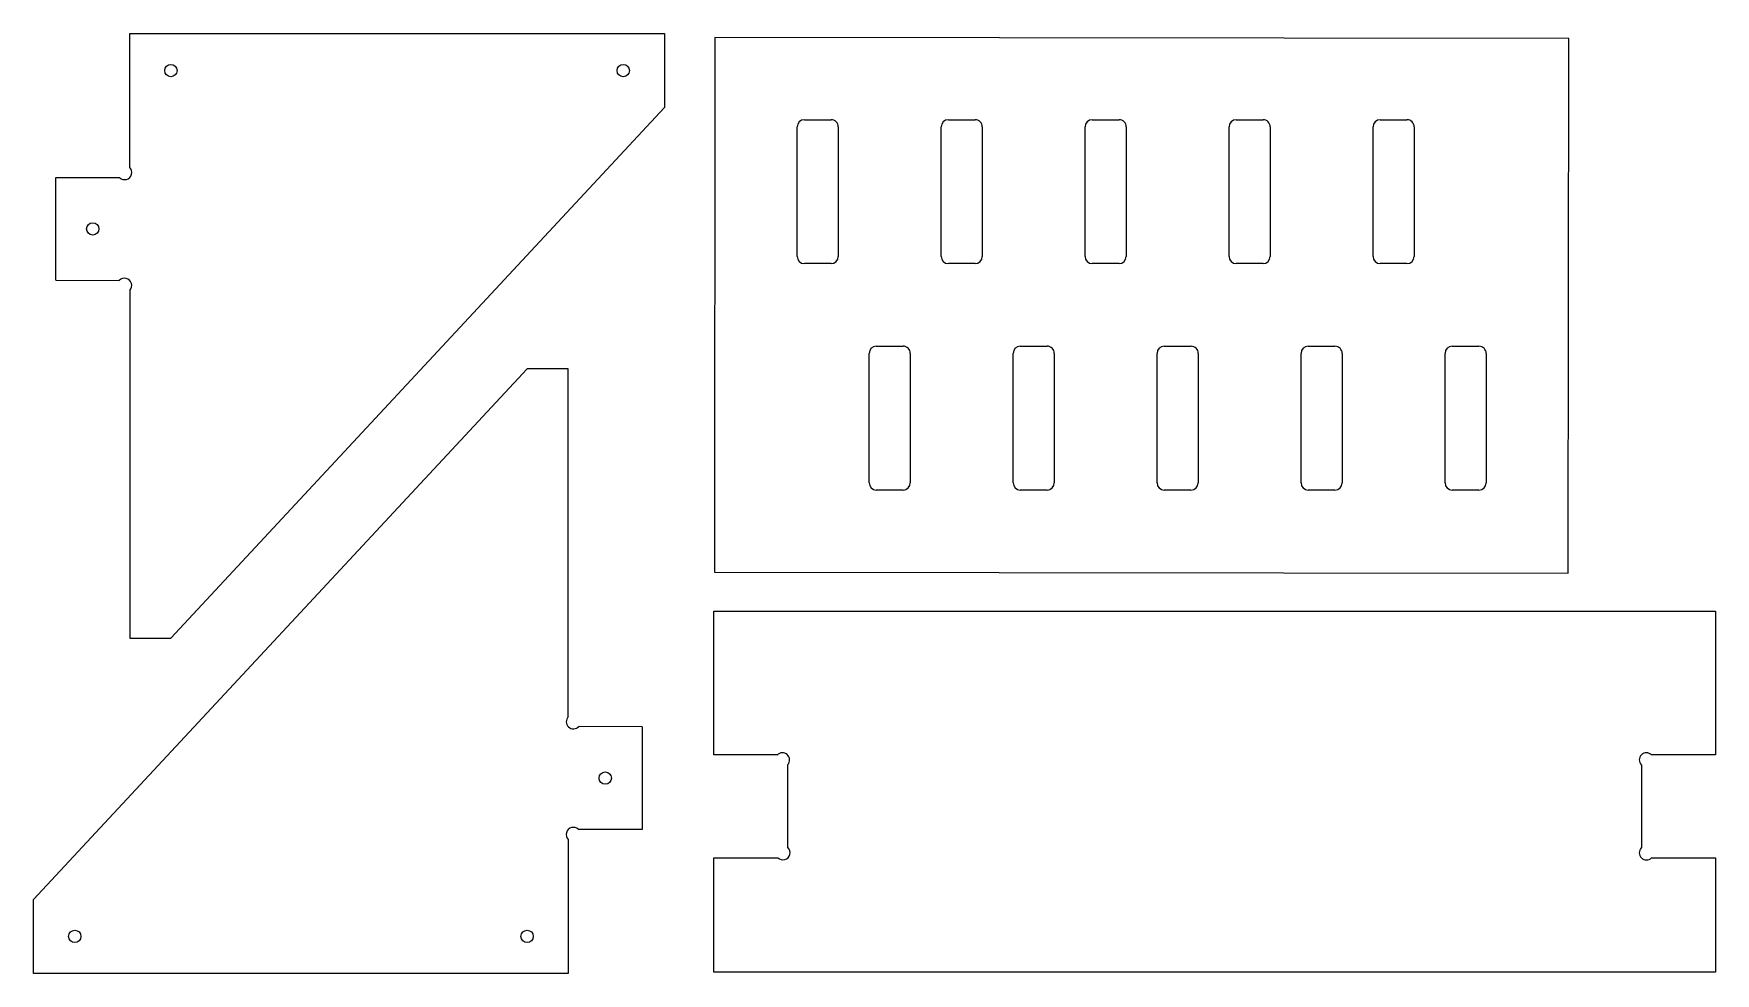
# Model space of a CAD drawing. Header units: inches. Extents: x 127 to 536, y 73 to 302.
import ezdxf

# ---------------------------------------------------------------- set-up
doc = ezdxf.new("R2010")
doc.units = ezdxf.units.IN
doc.header["$MEASUREMENT"] = 0

msp = doc.modelspace()

# ---------------------------------------------------------------- linework, layer by layer
for p, q in [((150.79, 269.4), (150.79, 301.93)), ((150.79, 301.93), (280.79, 301.93)), ((280.79, 301.93), (280.79, 283.93)), ((160.79, 154.9), (280.79, 283.93)), ((132.79, 241.93), (132.79, 266.93)), ((132.79, 266.93), (148.32, 266.93)), ((132.79, 241.93), (148.25, 241.9)), ((150.79, 239.48), (150.79, 154.9)), ((247.43, 220.38), (127.42, 91.36)), ((257.43, 220.38), (247.43, 220.38)), ((257.43, 135.8), (257.43, 220.38)), ((292.83, 161.47), (536.33, 161.47)), ((292.83, 126.47), (292.83, 161.47)), ((536.33, 161.47), (536.33, 126.47)), ((150.79, 154.9), (160.79, 154.9)), ((275.42, 133.36), (259.96, 133.38)), ((275.42, 133.36), (275.42, 108.36)), ((308.23, 126.47), (292.83, 126.47)), ((310.83, 103.96), (310.83, 124.13)), ((518.33, 124.02), (518.33, 103.93)), ((536.33, 126.47), (520.83, 126.47)), ((275.42, 108.36), (259.9, 108.36)), ((257.42, 105.88), (257.42, 73.36)), ((292.83, 73.68), (292.83, 101.47)), ((292.83, 101.47), (308.37, 101.47)), ((520.82, 101.47), (536.33, 101.47)), ((536.33, 101.47), (536.33, 73.68)), ((127.42, 73.36), (127.42, 91.36)), ((536.33, 73.68), (292.83, 73.68)), ((257.42, 73.36), (127.42, 73.36))]:
    msp.add_line(p, q)
msp.add_lwpolyline([(292.97, 170.91), (500.56, 170.67), (500.66, 300.74), (293.07, 300.98)], close=True)
for points in [[(313.07, 247.73), (313.07, 279.23)], [(314.82, 280.98), (321.33, 280.98)], [(323.08, 279.23), (323.07, 247.73)], [(348.08, 247.73), (348.08, 279.23)], [(349.83, 280.98), (356.33, 280.98)], [(358.08, 279.23), (358.08, 247.73)], [(383.08, 247.73), (383.08, 279.23)], [(384.83, 280.98), (391.34, 280.98)], [(393.09, 279.23), (393.08, 247.73)], [(418.09, 247.73), (418.09, 279.23)], [(419.84, 280.98), (426.34, 280.98)], [(428.09, 279.23), (428.09, 247.73)], [(453.09, 247.73), (453.09, 279.23)], [(454.84, 280.98), (461.35, 280.98)], [(463.1, 279.23), (463.09, 247.73)], [(321.32, 245.98), (314.82, 245.98)], [(356.33, 245.98), (349.83, 245.98)], [(391.33, 245.98), (384.83, 245.98)], [(426.34, 245.98), (419.84, 245.98)], [(461.34, 245.98), (454.84, 245.98)], [(332.32, 225.91), (338.83, 225.91)], [(367.33, 225.91), (373.83, 225.91)], [(402.33, 225.9), (408.84, 225.9)], [(437.34, 225.9), (443.84, 225.9)], [(472.34, 225.9), (478.85, 225.9)], [(330.57, 192.66), (330.57, 224.16)], [(340.58, 224.16), (340.57, 192.66)], [(365.58, 192.66), (365.58, 224.16)], [(375.58, 224.15), (375.58, 192.65)], [(400.58, 192.65), (400.58, 224.15)], [(410.59, 224.15), (410.58, 192.65)], [(435.59, 192.65), (435.59, 224.15)], [(445.59, 224.15), (445.59, 192.65)], [(470.59, 192.65), (470.59, 224.15)], [(480.6, 224.15), (480.59, 192.65)], [(338.82, 190.91), (332.32, 190.91)], [(373.83, 190.91), (367.33, 190.91)], [(408.83, 190.9), (402.33, 190.9)], [(443.84, 190.9), (437.34, 190.9)], [(478.84, 190.9), (472.34, 190.9)]]:
    msp.add_lwpolyline(points)
for centre in [(160.79, 292.93), (270.79, 292.93), (141.79, 254.43), (266.42, 120.86), (137.42, 82.36), (247.42, 82.36)]:
    msp.add_circle(centre, 1.5)
for centre, start, end in [((314.82, 279.23), 90, 180), ((321.33, 279.23), 359.9913, 90), ((349.83, 279.23), 90, 180), ((356.33, 279.23), 359.9913, 90), ((384.83, 279.23), 90, 180), ((391.34, 279.23), 359.9913, 90), ((419.84, 279.23), 90, 180), ((426.34, 279.23), 359.9913, 90), ((454.84, 279.23), 90, 180), ((461.35, 279.23), 359.9913, 90), ((149.55, 268.16), 224.9504, 44.9572), ((314.82, 247.73), 180, 270), ((321.32, 247.73), 270, 359.9913), ((349.83, 247.73), 180, 270), ((356.33, 247.73), 270, 359.9913), ((384.83, 247.73), 180, 270), ((391.33, 247.73), 270, 359.9913), ((419.84, 247.73), 180, 270), ((426.34, 247.73), 270, 359.9913), ((454.84, 247.73), 180, 270), ((461.34, 247.73), 270, 359.9913), ((149.52, 240.69), 316.3411, 136.3411), ((332.32, 224.16), 90, 180), ((338.83, 224.16), 359.9913, 90), ((367.33, 224.16), 90, 180), ((373.83, 224.16), 359.9913, 90), ((402.33, 224.15), 90, 180), ((408.84, 224.15), 359.9913, 90), ((437.34, 224.15), 90, 180), ((443.84, 224.15), 359.9913, 90), ((472.34, 224.15), 90, 180), ((478.85, 224.15), 359.9913, 90), ((332.32, 192.66), 180, 270), ((338.82, 192.66), 270, 359.9913), ((367.33, 192.66), 180, 270), ((373.83, 192.66), 270, 359.9913), ((402.33, 192.65), 180, 270), ((408.83, 192.65), 270, 359.9913), ((437.34, 192.65), 180, 270), ((443.84, 192.65), 270, 359.9913), ((472.34, 192.65), 180, 270), ((478.84, 192.65), 270, 359.9913), ((258.69, 134.59), 136.3411, 316.3411), ((309.49, 125.26), 319.7451, 136.2851), ((519.58, 125.25), 44.3467, 224.3467), ((258.66, 107.12), 44.9504, 224.9572), ((309.6, 102.71), 225.3123, 45.3123), ((519.57, 102.7), 135.4375, 315.4375)]:
    msp.add_arc(centre, 1.75, start, end)

doc.saveas('drawing.dxf')
